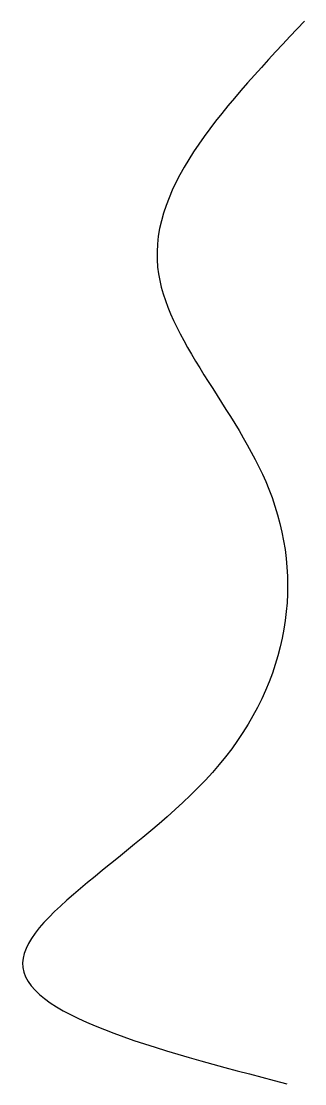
# Model space of a CAD drawing. Header units: millimetres. Extents: x 391 to 647, y 74 to 1036.
import ezdxf

# ---------------------------------------------------------------- set-up
doc = ezdxf.new("R2010")
doc.units = ezdxf.units.MM

msp = doc.modelspace()

# ---------------------------------------------------------------- linework, layer by layer
msp.add_open_spline([(647.31, 1036.05), (577.07, 961.89), (445.91, 823.41), (659.63, 612.63), (620.13, 347.17), (275.79, 167.33), (511.15, 105.81), (631.15, 74.45)], degree=3, knots=[0, 0, 0, 0, 259.122308, 483.810699, 737.190873, 989.748856, 1252.442307, 1252.442307, 1252.442307, 1252.442307])

doc.saveas('drawing.dxf')
